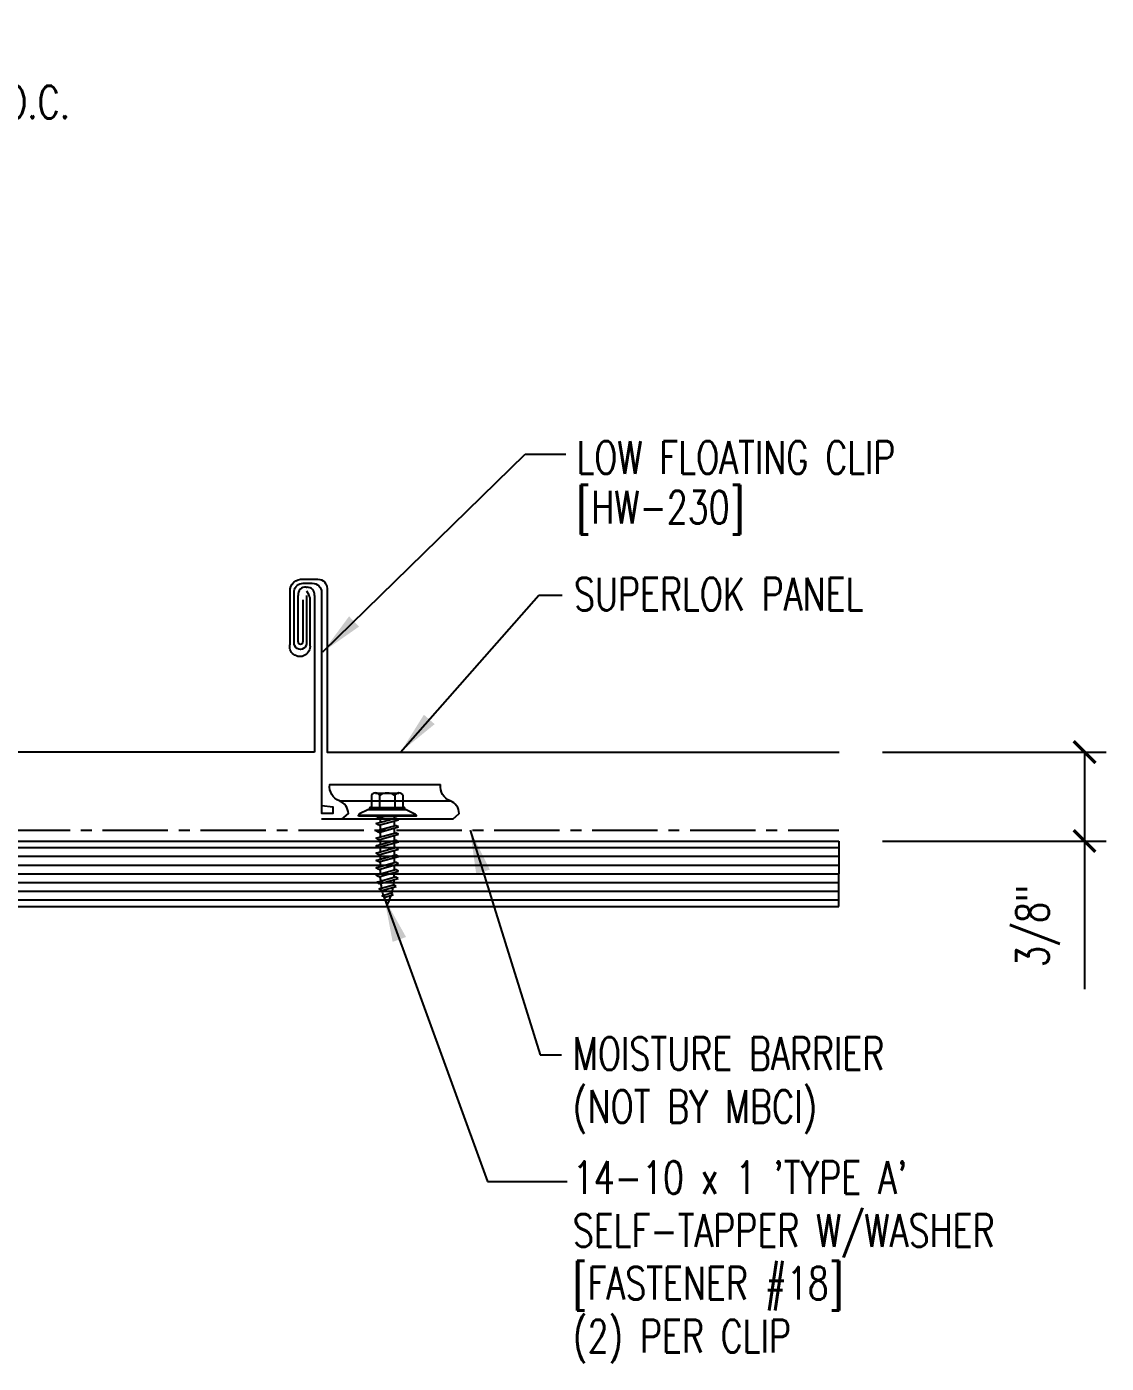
# Model space of a CAD drawing. Header units: inches. Extents: x 5.1 to 42.2, y 11.4 to 40.
# Drawn here: x 29.83 to 42.23, y 21.8 to 37.15 of the extents above; entities that cross this region are included whole.
import ezdxf

# ---------------------------------------------------------------- set-up
doc = ezdxf.new("R2010")
doc.units = ezdxf.units.IN
doc.header["$MEASUREMENT"] = 0
doc.linetypes.add('CENTER2', pattern=[1.125, 0.75, -0.125, 0.125, -0.125])
for name, color, linetype in [('BARRIER', 253, 'CENTER2'), ('clip', 5, 'Continuous'), ('DIM', 2, 'Continuous'), ('FASTENER', 9, 'Continuous'), ('PANEL', 11, 'Continuous'), ('TEXT', 2, 'Continuous'), ('WOOD', 3, 'Continuous')]:
    doc.layers.add(name, color=color, linetype=linetype)
doc.styles.add('TEXT1', font='ROMANS.shx', dxfattribs={"width": 0.75, "height": 0.375})
doc.dimstyles.new('DETAIL$0', dxfattribs={"dimscale": 4, "dimtxt": 0.375, "dimasz": 0.0625, "dimexe": 0.0625, "dimexo": 0.125, "dimgap": 0.0625, "dimtad": 1, "dimdec": 4, "dimzin": 3, "dimdsep": 46, "dimlunit": 4, "dimtxsty": 'TEXT1', "dimblk": 'ARCHTICK', "dimcen": 0.0625, "dimclrd": 7, "dimclre": 7, "dimclrt": 2, "dimadec": 0, "dimazin": 0, "dimtfac": 0.59375, "dimtdec": 4, "dimtmove": 0, "dimatfit": 3, "dimfxl": 0, "dimfrac": 2, "dimtolj": 1, "dimtzin": 3, "dimarcsym": 0})
doc.dimstyles.new('DETAIL$7', dxfattribs={"dimscale": 4, "dimtxt": 0.375, "dimasz": 0.125, "dimexe": 0.0625, "dimexo": 0.125, "dimgap": 0.0625, "dimtad": 1, "dimdec": 4, "dimzin": 3, "dimdsep": 46, "dimlunit": 4, "dimtxsty": 'TEXT1', "dimblk": 'ARCHTICK', "dimcen": 0.0625, "dimclrd": 7, "dimclre": 7, "dimclrt": 2, "dimadec": 0, "dimazin": 0, "dimtfac": 0.59375, "dimtdec": 4, "dimtmove": 2, "dimatfit": 3, "dimfxl": 0, "dimfrac": 2, "dimtolj": 1, "dimtzin": 3, "dimarcsym": 0})

# ---------------------------------------------------------------- blocks, each defined once
blk = doc.blocks.new('_ArchTick')
at = {"color": 0, "linetype": 'ByBlock', "const_width": 0.15}
blk.add_lwpolyline([(-0.5, -0.5), (0.5, 0.5)], dxfattribs=at)
blk = doc.blocks.new('*D13')
at = {"layer": 'DEFPOINTS', "color": 0}
for p in [(39.164, 28.822), (39.164, 27.8), (41.984, 27.8)]:
    blk.add_point(p, dxfattribs=at)
at = {"layer": 'DIM', "color": 7, "lineweight": -2}
for p, q in [((39.664, 28.822), (42.234, 28.822)), ((41.984, 28.822), (41.984, 27.8)), ((39.664, 27.8), (42.234, 27.8)), ((41.984, 27.8), (41.984, 26.099))]:
    blk.add_line(p, q, dxfattribs=at)
at = {"layer": 'DIM', "color": 7, "lineweight": -2, "xscale": 0.25, "yscale": 0.25, "zscale": 0.25}
for p, rotation in [((41.984, 28.822), 90), ((41.984, 27.8), 270)]:
    blk.add_blockref('_ArchTick', p, dxfattribs=dict(at, rotation=rotation))
at = {"layer": 'DIM', "color": 2, "insert": (41.449, 26.824), "char_height": 0.375, "attachment_point": 5, "rotation": 90, "style": 'TEXT1'}
blk.add_mtext('\\A1;3/8"', dxfattribs=at)
blk = doc.blocks.new('st10')
at = {"layer": 'FASTENER'}
for p, q in [((-0.181, 0.276), (-0.181, 0.137)), ((-0.135, 0.302), (0.135, 0.302)), ((-0.089, 0.276), (-0.089, 0.137)), ((0.089, 0.276), (0.089, 0.137)), ((0.181, 0.276), (0.181, 0.137)), ((-0.217, 0.114), (-0.326, 0.059)), ((-0.326, 0.059), (-0.326, 0.049)), ((-0.326, 0.049), (0.326, 0.049)), ((-0.217, 0.114), (0.217, 0.114)), ((-0.193, 0.137), (0.193, 0.137)), ((-0.193, 0.119), (0.193, 0.119)), ((-0.181, 0.137), (0.181, 0.137)), ((-0.129, 0.035), (-0.124, 0.037)), ((-0.096, 0.017), (-0.129, 0.035)), ((-0.129, -0.049), (0.096, 0.015)), ((-0.124, 0.037), (-0.08, 0.037)), ((-0.096, 0.017), (-0.025, 0.037)), ((-0.08, 0.037), (0.08, 0.037)), ((-0.08, 0.021), (-0.08, -0.035)), ((0.08, 0.037), (0.08, 0.011)), ((0.129, -0.003), (0.096, 0.015)), ((0.217, 0.114), (0.326, 0.059)), ((0.326, 0.059), (0.326, 0.049)), ((-0.096, -0.068), (-0.129, -0.049)), ((-0.129, -0.134), (0.096, -0.069)), ((-0.096, -0.152), (-0.129, -0.134)), ((-0.096, -0.068), (0.129, -0.004)), ((-0.096, -0.152), (0.129, -0.088)), ((-0.08, -0.063), (-0.08, -0.12)), ((-0.08, -0.148), (-0.08, -0.204)), ((0.08, -0.016), (0.08, -0.074)), ((0.08, -0.102), (0.08, -0.158)), ((0.129, -0.088), (0.096, -0.069)), ((-0.129, -0.218), (0.096, -0.154)), ((-0.096, -0.237), (-0.129, -0.218)), ((-0.129, -0.303), (0.096, -0.238)), ((-0.096, -0.321), (-0.129, -0.303)), ((-0.096, -0.237), (0.129, -0.172)), ((-0.096, -0.321), (0.129, -0.257)), ((-0.08, -0.232), (-0.08, -0.288)), ((0.08, -0.186), (0.08, -0.243)), ((0.08, -0.27), (0.08, -0.327)), ((0.129, -0.172), (0.096, -0.154)), ((0.129, -0.257), (0.096, -0.238)), ((-0.129, -0.387), (0.096, -0.323)), ((-0.096, -0.406), (-0.129, -0.387)), ((-0.129, -0.471), (0.096, -0.407)), ((-0.096, -0.406), (0.129, -0.341)), ((-0.096, -0.49), (0.129, -0.426)), ((-0.08, -0.317), (-0.08, -0.373)), ((-0.08, -0.401), (-0.08, -0.457)), ((0.08, -0.355), (0.08, -0.412)), ((0.08, -0.44), (0.08, -0.496)), ((0.129, -0.341), (0.096, -0.323)), ((0.129, -0.426), (0.096, -0.407)), ((-0.096, -0.49), (-0.129, -0.471)), ((-0.129, -0.556), (0.096, -0.491)), ((-0.096, -0.575), (-0.129, -0.556)), ((-0.129, -0.64), (0.096, -0.576)), ((-0.096, -0.575), (0.129, -0.51)), ((-0.096, -0.659), (0.129, -0.595)), ((-0.08, -0.485), (-0.08, -0.542)), ((-0.08, -0.57), (-0.08, -0.626)), ((0.08, -0.524), (0.08, -0.58)), ((0.129, -0.51), (0.096, -0.491)), ((0.129, -0.595), (0.096, -0.576)), ((-0.096, -0.659), (-0.129, -0.64)), ((-0.121, -0.722), (0.092, -0.662)), ((-0.088, -0.741), (-0.121, -0.722)), ((-0.095, -0.799), (0.071, -0.752)), ((-0.088, -0.741), (0.125, -0.68)), ((0.104, -0.771), (0.071, -0.752)), ((0.125, -0.68), (0.092, -0.662)), ((-0.061, -0.818), (-0.095, -0.799)), ((-0.063, -0.877), (0.034, -0.847)), ((-0.029, -0.895), (-0.063, -0.877)), ((-0.061, -0.818), (0.104, -0.771)), ((-0.029, -0.895), (0.068, -0.866)), ((0.068, -0.866), (0.034, -0.847))]:
    blk.add_line(p, q, dxfattribs=at)
blk.add_lwpolyline([(-0.331, 0.037), (-0.331, 0.049), (0.331, 0.049), (0.331, 0.037)], close=True, dxfattribs=at)
for centre, radius, start, end in [((-0.135, 0.25), 0.0527, 29.8754, 150.1246), ((0, 0.138), 0.164, 56.9974, 123.0026), ((0.135, 0.25), 0.0527, 29.8754, 150.1246), ((-0.193, 0.128), 0.00894, 90, 270), ((0.193, 0.128), 0.00894, 270, 90), ((-0.676, -0.642), 0.757, 358.2537, 2.5109), ((0.676, -0.642), 0.757, 180.9696, 185.1765), ((0.676, -0.642), 0.757, 187.255, 191.3837), ((-0.676, -0.642), 0.757, 351.6648, 356.0901), ((0.676, -0.642), 0.757, 193.4363, 197.6723), ((0.676, -0.642), 0.757, 199.1495, 206.7351), ((-0.676, -0.642), 0.757, 333.2649, 342.2085), ((-0.676, -0.642), 0.757, 343.5473, 349.3968)]:
    blk.add_arc(centre, radius, start, end, dxfattribs=at)
blk = doc.blocks.new('FD-F4')
at = {"layer": 'TEXT', "style": 'TEXT1', "width": 0.75}
for s, p in [('1/4-14 x 7/8 LONG-LIFE LAPTEK', (0.0047, -0.0408)), ('W/WASHER [FASTENER #4]', (0.0047, -0.1926))]:
    blk.add_text(s, height=0.09375, dxfattribs=at).set_placement(p)
blk.add_attdef('(QUANTITY)', (1.4847, -0.1926), '', height=0.0938, dxfattribs=at)
at = {"layer": 'TEXT', "style": 'TEXT1', "flags": 1}
for tag, p in [('Color', (0.0624, -0.4349)), ('Calc', (0.0624, -0.4349)), ('Opt1', (0.0624, -0.4349)), ('Opt2', (0.0624, -0.4349)), ('Opt3', (0.0624, -0.4349)), ('Description', (0.0624, -0.4349)), ('Multiple', (0.0624, -0.4349)), ('Part', (0.0624, -0.4349)), ('Spare1', (0.0624, -0.6224)), ('Spare2', (0.0624, -0.6224)), ('Spare3', (0.0624, -0.6224)), ('Spare4', (0.0624, -0.6224)), ('Spare5', (0.0624, -0.6224)), ('Spare6', (0.0624, -0.6224)), ('Spare7', (0.0624, -0.6224)), ('Spare8', (0.0624, -0.6224)), ('Spare9', (0.0624, -0.6224)), ('Spare10', (0.0624, -0.6224))]:
    blk.add_attdef(tag, p, '', height=0.0938, dxfattribs=at)

msp = doc.modelspace()

# ---------------------------------------------------------------- linework, layer by layer
at = {"layer": 'BARRIER'}
msp.add_line((17.20312, 27.92451), (39.15972, 27.92451), dxfattribs=at)
at = {"layer": 'clip'}
msp.add_line((33.42273, 28.2622), (34.69657, 28.2622), dxfattribs=at)
for points in [[(33.04573, 30.6193), (33.04597, 30.08626, -1.16210602), (32.90297, 30.08242), (32.90296, 30.67269, -0.36554649), (33.00674, 30.76137), (33.11221, 30.76137, -0.41421356), (33.21873, 30.65485), (33.21873, 28.12218), (33.35062, 28.12218), (33.35062, 28.18806), (33.21873, 28.20453)], [(33.45289, 28.04951), (33.52629, 28.11705, 0.29781286), (33.42273, 28.2622, -0.34469622), (33.31268, 28.44799), (34.58652, 28.44799)], [(34.72673, 28.04951), (34.80013, 28.11705, 0.29781286), (34.69657, 28.2622, -0.34469622), (34.58652, 28.44799)]]:
    msp.add_lwpolyline(points, format="xyb", dxfattribs=at)
msp.add_lwpolyline([(34.72673, 28.04951), (33.21873, 28.04951)], dxfattribs=at)
at = {"layer": 'PANEL'}
for p, q in [((33.04189, 30.71648), (33.05148, 30.71614)), ((32.94785, 30.57445), (32.94785, 30.62245)), ((32.94785, 30.08986), (32.94785, 30.57445)), ((33.00453, 30.56915), (33.00446, 30.08986)), ((33.1384, 30.62245), (33.1384, 28.82199)), ((33.1384, 28.82199), (17.2129, 28.82199))]:
    msp.add_line(p, q, dxfattribs=at)
msp.add_lwpolyline([(33.04673, 30.67352), (33.07131, 30.62723, -0.10263246), (33.08504, 30.55651), (33.08504, 30.04839, -1.20090855), (32.85664, 30.06414), (32.85664, 30.66772, -0.46726582), (33.00557, 30.80732), (33.1757, 30.80732, -0.41421356), (33.28223, 30.7008), (33.28223, 28.82199), (39.16406, 28.82199)], format="xyb", dxfattribs=at)
for centre, radius, start, end in [((33.03394, 30.63039), 0.08646, 84.724995, 185.270782), ((33.04937, 30.62701), 0.08915, 357.062925, 88.649135), ((32.97615, 30.08986), 0.02831, 180, 0)]:
    msp.add_arc(centre, radius, start, end, dxfattribs=at)
at = {"layer": 'WOOD', "color": 3, "linetype": 'CONTINUOUS'}
for p, q in [((17.14847, 27.79951), (39.15972, 27.79951)), ((39.15972, 27.79951), (39.15972, 27.42451)), ((39.15972, 27.04951), (39.15972, 27.42451)), ((17.14847, 27.04951), (39.15972, 27.04951))]:
    msp.add_line(p, q, dxfattribs=at)
at = {"layer": 'WOOD', "color": 9, "linetype": 'CONTINUOUS'}
for p, q in [((17.14847, 27.72451), (39.15972, 27.72451)), ((17.14847, 27.62451), (39.15972, 27.62451)), ((17.14847, 27.52451), (39.15972, 27.52451)), ((17.14847, 27.42451), (39.15972, 27.42451)), ((17.14847, 27.32451), (39.15972, 27.32451)), ((17.14847, 27.22451), (39.15972, 27.22451)), ((17.14847, 27.12451), (39.15972, 27.12451))]:
    msp.add_line(p, q, dxfattribs=at)

# ---------------------------------------------------------------- block references
at = {"layer": 'FASTENER'}
msp.add_blockref('st10', (33.97273, 28.04951), dxfattribs=at)
at = {"layer": 'TEXT', "xscale": 4, "yscale": 4, "zscale": 4}
msp.add_blockref('FD-F4', (22.48596, 36.8708), dxfattribs=at).add_auto_attribs({'(QUANTITY)': '@ 6" O.C.'})

# ---------------------------------------------------------------- texts
at = {"layer": 'TEXT', "style": 'TEXT1', "width": 0.75}
for s, p in [('LOW FLOATING CLIP', (36.148, 32.02)), ('[HW-230]', (36.148, 31.44611)), ('SUPERLOK PANEL', (36.11797, 30.4502)), ('MOISTURE BARRIER', (36.1048, 25.17054)), ('(NOT BY MBCI)', (36.1048, 24.5634)), ("14-10 x 1 'TYPE A'", (36.10529, 23.74778)), ('SELF-TAPPER W/WASHER', (36.10529, 23.14063)), ('[FASTENER #18]', (36.10529, 22.53349)), ('(2) PER CLIP', (36.10529, 21.92635))]:
    msp.add_text(s, height=0.375, dxfattribs=at).set_placement(p)

# ---------------------------------------------------------------- dimensions: what is measured, and where the dimension line sits
at = {"layer": 'DIM'}
dim = msp.add_linear_dim(base=(41.98425, 27.79951), p1=(39.16406, 28.82199), p2=(39.16406, 27.79951), angle=90, text='3/8"', dimstyle='DETAIL$0', dxfattribs=at)
dim.commit()
dim.dimension.update_dxf_attribs({"geometry": '*D13', "text_midpoint": (41.44854, 26.82406)})

# ---------------------------------------------------------------- leaders
for points in [[(33.23401, 29.97278), (35.55876, 32.2444), (36.02551, 32.2444)], [(34.12517, 28.82199), (35.71434, 30.62286), (35.98106, 30.62286)], [(34.92443, 27.92451), (35.73059, 25.34493), (35.97354, 25.34493)], [(33.94101, 27.13951), (35.12321, 23.8881), (36.0398, 23.8881)]]:
    msp.add_leader(points, dimstyle='DETAIL$7')

doc.saveas('drawing.dxf')
